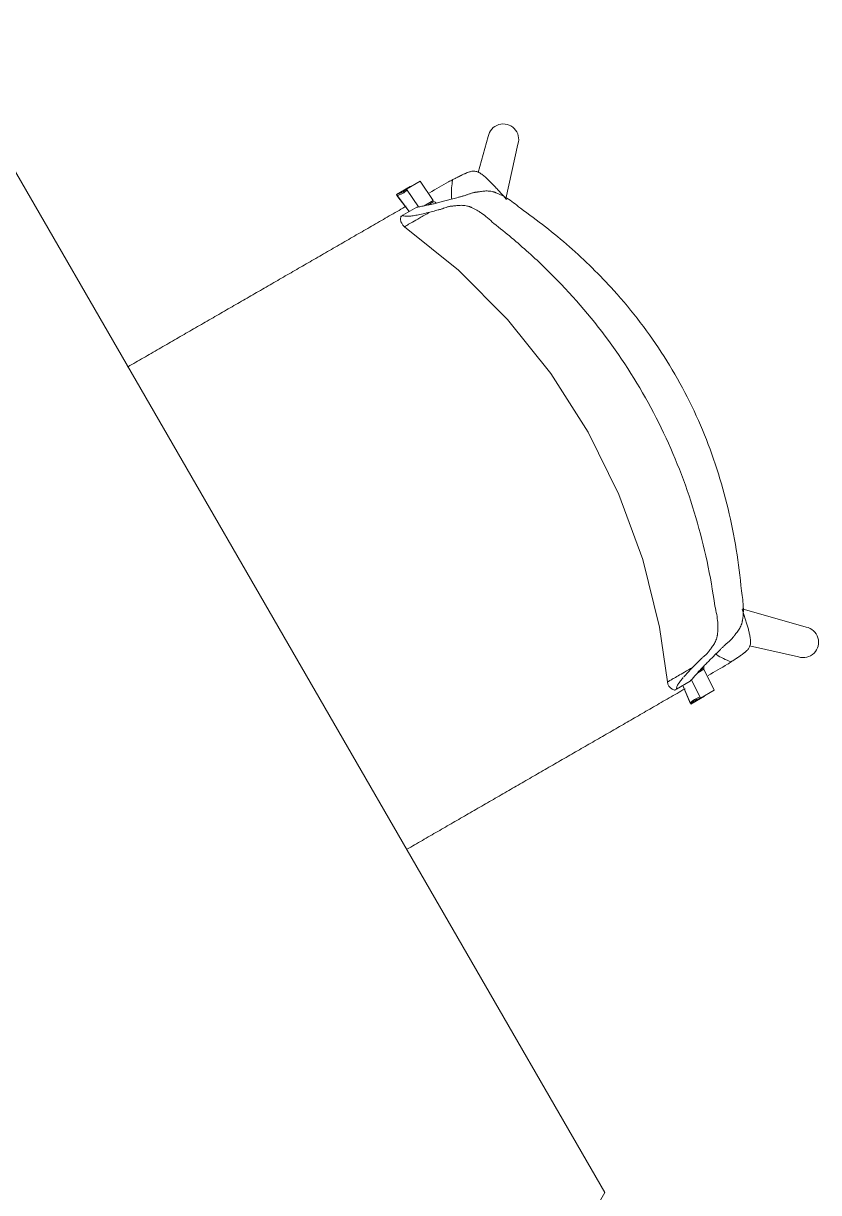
# Model space of a CAD drawing. Header units: millimetres. Extents: x 155927 to 326028, y -36033 to 97293.
# Drawn here: x 182795 to 183472, y 18002 to 18998 of the extents above; entities that cross this region are included whole.
import ezdxf

# ---------------------------------------------------------------- set-up
doc = ezdxf.new("R2010")
doc.units = ezdxf.units.MM
doc.header["$MEASUREMENT"] = 0
doc.layers.add('I-FURN', color=8, linetype='CONTINUOUS', lineweight=9)

msp = doc.modelspace()

# ---------------------------------------------------------------- linework, layer by layer
at = {"layer": 'I-FURN'}
for p, q in [((183290.34, 18002.03), (182715.29, 18997.94)), ((183190.99, 18901.56), (183182.32, 18871.01)), ((183205.95, 18848.63), (183216.31, 18895.15)), ((183121.44, 18856.83), (183132.99, 18863.5)), ((183132.99, 18863.5), (183144.12, 18846.94)), ((183124.41, 18858.92), (183112.86, 18852.25)), ((183131.7, 18841.57), (183121.44, 18856.83)), ((183131.6, 18841.55), (183121.89, 18855.99)), ((183112.86, 18852.25), (183123.81, 18837.64)), ((183113.31, 18851.42), (183123.69, 18837.57)), ((183144.12, 18846.94), (183136.47, 18842.52)), ((183144.57, 18846.1), (183139.46, 18843.15)), ((183116.34, 18831.28), (183116.5, 18833.42)), ((183130.1, 18841.27), (183118.29, 18834.46)), ((183116.73, 18829.04), (183116.34, 18831.28)), ((183117.31, 18827.64), (183116.73, 18829.04)), ((183118.34, 18826.06), (183117.31, 18827.64)), ((183119.69, 18824.74), (183118.34, 18826.06)), ((183119.69, 18824.74), (183165.69, 18787.63)), ((183165.69, 18787.63), (183207.4, 18745.75)), ((183207.4, 18745.75), (183244.36, 18699.6)), ((183244.36, 18699.6), (183276.11, 18649.72)), ((183276.11, 18649.72), (183302.29, 18596.7)), ((183302.29, 18596.7), (183322.59, 18541.16)), ((183322.59, 18541.16), (183336.76, 18483.76)), ((183461.6, 18483.69), (183407.11, 18499.18)), ((183336.76, 18483.76), (183343.58, 18436.97)), ((183413.37, 18467.7), (183455.18, 18458.37)), ((183369.4, 18444.88), (183374.52, 18447.83)), ((183371.45, 18447.16), (183374.06, 18448.67)), ((183374.52, 18447.83), (183383.29, 18429.91)), ((183343.58, 18436.97), (183344.05, 18435.14)), ((183344.05, 18435.14), (183344.89, 18433.45)), ((183363.09, 18437.71), (183351.29, 18430.89)), ((183371.74, 18423.25), (183364.09, 18438.87)), ((183344.89, 18433.45), (183345.82, 18432.25)), ((183345.82, 18432.25), (183347.56, 18430.79)), ((183347.56, 18430.79), (183349.5, 18429.86)), ((183356.61, 18433.97), (183363.04, 18418.94)), ((183356.69, 18434.01), (183363.49, 18418.1)), ((183383.29, 18429.91), (183371.74, 18423.25)), ((183363.49, 18418.1), (183375.03, 18424.77)), ((182715.36, 17006.09), (183290.34, 18002.03))]:
    msp.add_line(p, q, dxfattribs=at)
for centre, start, end in [((183203.86, 18899.2), 341.98964, 169.60587), ((183459.23, 18470.82), 251.96621, 79.58244)]:
    msp.add_arc(centre, 13.09, start, end, dxfattribs=at)
for centre, start_param, end_param in [((183109.29, 18869.24), 2.819103, 3.398599), ((183109.74, 18868.4), 2.819103, 3.398599), ((183120.83, 18875.9), 2.819103, 2.902745), ((183375.95, 18407.35), 6.026179, 6.605675), ((183376.4, 18406.52), 6.026179, 6.605675)]:
    msp.add_ellipse(centre, major_axis=(-8.7, 15.06), ratio=0.978487, start_param=start_param, end_param=end_param, dxfattribs=at)
for points in [[(183140.94, 18853.63), (183146.57, 18856.89), (183152.03, 18860.04), (183157.32, 18863.09)], [(183157.32, 18863.09), (183157.89, 18863.38), (183159.04, 18863.97), (183160.18, 18864.55), (183160.75, 18864.84)], [(183206.69, 18847.83), (183205.88, 18848.78), (183205.07, 18849.72), (183204.26, 18850.66)], [(183204.26, 18850.66), (183205.06, 18849.73), (183205.85, 18848.81), (183206.65, 18847.88)], [(183118.29, 18834.46), (183117.81, 18834.18), (183117.1, 18833.77), (183116.52, 18833.44), (183116.43, 18833.38), (183116.84, 18833.62), (183117.16, 18833.8)], [(183141.3, 18837.22), (183139.28, 18836.67), (183135.42, 18835.7), (183130.3, 18834.65), (183125.9, 18833.87), (183122.34, 18833.52), (183119.74, 18833.75), (183118.67, 18834.18), (183118.29, 18834.46)], [(183130.1, 18841.27), (183131.23, 18841.48), (183133.59, 18841.91), (183136.16, 18842.43), (183137.5, 18842.74)], [(183357.56, 18441.28), (183358.62, 18442.5), (183360.93, 18445.11), (183363.7, 18447.96), (183365.18, 18449.44)], [(183394.65, 18452.02), (183389.33, 18448.95), (183383.86, 18445.79), (183378.22, 18442.54)], [(183397.88, 18454.13), (183397.34, 18453.78), (183396.27, 18453.07), (183395.19, 18452.37), (183394.65, 18452.02)], [(183368.06, 18443.39), (183367.13, 18442.38), (183365.39, 18440.42), (183363.84, 18438.59), (183363.09, 18437.71)], [(183350.17, 18430.25), (183349.84, 18430.06), (183349.43, 18429.82), (183349.52, 18429.87), (183350.1, 18430.21), (183350.8, 18430.62), (183351.29, 18430.89)]]:
    msp.add_open_spline(points, degree=3, dxfattribs=at)
for points, knots in [([(183160.75, 18864.84), (183160.31, 18862.41), (183159.75, 18857.7), (183159.67, 18852.21), (183159.9, 18849.11), (183159.98, 18848.22)], [0, 0, 0, 0, 0.02777778, 0.05555556, 0.06696683, 0.06696683, 0.06696683, 0.06696683]), ([(183160.75, 18864.84), (183161.72, 18865.33), (183163.2, 18866.08), (183164.94, 18866.95), (183165.93, 18867.44), (183166.67, 18867.8), (183167.39, 18868.15), (183168.3, 18868.59), (183169.41, 18869.12), (183170.53, 18869.63), (183171.35, 18870), (183171.82, 18870.21), (183172.19, 18870.36), (183172.55, 18870.52), (183173.03, 18870.71), (183173.85, 18871.04), (183175, 18871.45), (183176.34, 18871.84), (183177.61, 18872.08), (183178.98, 18872.14), (183180.46, 18871.95), (183181.73, 18871.58), (183182.73, 18871.14), (183183.45, 18870.77), (183184.13, 18870.37), (183185.06, 18869.77), (183186.22, 18868.92), (183187.62, 18867.79), (183189.03, 18866.54), (183190.36, 18865.31), (183191.55, 18864.16), (183192.69, 18863.03), (183193.91, 18861.8), (183195.23, 18860.44), (183196.98, 18858.6), (183200.08, 18855.28), (183202.66, 18852.43), (183204.26, 18850.66)], [0, 0, 0, 0, 0.0625, 0.09375, 0.109375, 0.125, 0.140625, 0.15625, 0.1875, 0.21875, 0.234375, 0.242188, 0.25, 0.257812, 0.265625, 0.28125, 0.3125, 0.34375, 0.375, 0.40625, 0.4375, 0.46875, 0.484375, 0.5, 0.515625, 0.53125, 0.5625, 0.59375, 0.625, 0.65625, 0.6875, 0.71875, 0.75, 0.78125, 0.8125, 0.875, 1, 1, 1, 1]), ([(183137.5, 18842.74), (183139.47, 18843.09), (183142.79, 18843.79), (183147.87, 18845.05), (183151.97, 18846.12), (183156.21, 18847.25), (183160.69, 18848.46), (183164.74, 18849.55), (183168.08, 18850.47), (183170.22, 18851.05), (183171.9, 18851.56), (183173.51, 18852.14), (183175.12, 18852.75), (183176.81, 18853.31), (183178.15, 18853.7), (183179.34, 18853.96), (183180.23, 18854.11), (183180.76, 18854.19), (183181.16, 18854.24), (183181.57, 18854.29), (183182.12, 18854.36), (183183.09, 18854.5), (183184.5, 18854.72), (183186.27, 18854.97), (183188.11, 18855.15), (183190.06, 18855.21), (183192.12, 18855.1), (183193.93, 18854.8), (183195.26, 18854.47), (183196.03, 18854.24), (183196.62, 18854.05), (183197.22, 18853.84), (183198.02, 18853.54), (183199.45, 18852.97), (183201.55, 18852.02), (183204.15, 18850.67), (183207.74, 18848.57), (183212.44, 18845.39), (183216.4, 18842.22), (183218.43, 18840.48)], [0, 0, 0, 0, 0.142857, 0.214286, 0.285714, 0.357143, 0.428571, 0.5, 0.535714, 0.571429, 0.589286, 0.607143, 0.642857, 0.660714, 0.678571, 0.696429, 0.705357, 0.709821, 0.714286, 0.71875, 0.723214, 0.732143, 0.75, 0.767857, 0.785714, 0.803571, 0.821429, 0.839286, 0.848214, 0.852679, 0.857143, 0.861607, 0.866071, 0.875, 0.892857, 0.910714, 0.928571, 0.964286, 1, 1, 1, 1]), ([(183147.1, 18844.92), (183146.66, 18845.13), (183145.76, 18845.57), (183144.94, 18845.91), (183144.51, 18846.09)], [-0.5281276, -0.5281276, -0.5281276, -0.5281276, -0.3333333, -0.1189454, -0.1189454, -0.1189454, -0.1189454]), ([(182883.92, 18705.24), (182884.05, 18705.32), (182888.53, 18707.9), (182897.45, 18713.06), (182910.75, 18720.73), (182923.84, 18728.29), (182934.73, 18734.58), (182943.47, 18739.63), (182950.1, 18743.45), (182956.7, 18747.27), (182965.38, 18752.28), (182976.09, 18758.46), (182986.78, 18764.63), (182995.4, 18769.61), (183001.96, 18773.39), (183008.52, 18777.18), (183017.18, 18782.18), (183027.94, 18788.39), (183038.75, 18794.63), (183047.49, 18799.68), (183054.14, 18803.52), (183060.78, 18807.35), (183069.49, 18812.39), (183080.32, 18818.63), (183093.36, 18826.16), (183106.72, 18833.88), (183116.03, 18839.26), (183120.86, 18842.04), (183121.25, 18842.27)], [-0.751114, -0.751114, -0.751114, -0.751114, -0.75, -0.7142857, -0.6785714, -0.6428571, -0.6071429, -0.5892857, -0.5714286, -0.5535714, -0.5357143, -0.5, -0.4642857, -0.4464286, -0.4285714, -0.4107143, -0.3928571, -0.3571429, -0.3214286, -0.3035714, -0.2857143, -0.2678571, -0.25, -0.2142857, -0.1785714, -0.1428571, -0.1071429, -0.103964, -0.103964, -0.103964, -0.103964]), ([(183119.69, 18824.74), (183119.69, 18824.74), (183119.81, 18824.81), (183120.27, 18825.07), (183121.05, 18825.53), (183122.78, 18826.52), (183126.15, 18828.47), (183132.4, 18832.08), (183138.05, 18835.34), (183141.3, 18837.22)], [0.3374293, 0.3374293, 0.3374293, 0.3374293, 0.3888889, 0.4444444, 0.5138889, 0.5833333, 0.7222222, 0.8611111, 1, 1, 1, 1]), ([(183195.85, 18827.44), (183194, 18829.24), (183190.37, 18832.51), (183186.02, 18835.84), (183182.66, 18838.04), (183180.2, 18839.47), (183178.21, 18840.48), (183176.85, 18841.09), (183176.08, 18841.41), (183175.51, 18841.64), (183174.94, 18841.85), (183174.19, 18842.1), (183172.89, 18842.47), (183171.09, 18842.81), (183169.02, 18842.98), (183167.05, 18842.97), (183165.18, 18842.84), (183163.41, 18842.64), (183162.01, 18842.47), (183161.07, 18842.37), (183160.55, 18842.31), (183160.16, 18842.28), (183159.78, 18842.25), (183159.29, 18842.2), (183158.47, 18842.08), (183157.4, 18841.87), (183156.23, 18841.56), (183154.78, 18841.09), (183153.42, 18840.56), (183152, 18840.05), (183150.85, 18839.71), (183149.64, 18839.39), (183148.05, 18838.96), (183145.26, 18838.22), (183142.88, 18837.61), (183141.3, 18837.22)], [0, 0, 0, 0, 0.0625, 0.125, 0.15625, 0.1875, 0.21875, 0.234375, 0.242188, 0.25, 0.257812, 0.265625, 0.28125, 0.3125, 0.34375, 0.375, 0.40625, 0.4375, 0.46875, 0.484375, 0.492188, 0.5, 0.507812, 0.515625, 0.53125, 0.5625, 0.59375, 0.625, 0.6875, 0.71875, 0.75, 0.78125, 0.8125, 0.875, 1, 1, 1, 1]), ([(183218.43, 18840.48), (183232.94, 18830.3), (183260.76, 18808.43), (183302.89, 18767.03), (183342.52, 18715.4), (183375.26, 18652.37), (183393.35, 18596.07), (183402.6, 18549.77), (183405.53, 18526.38), (183406.57, 18514.61)], [-1, -1, -1, -1, -0.863636, -0.727273, -0.545455, -0.363636, -0.181818, -0.090909, 0, 0, 0, 0]), ([(183383.99, 18501.57), (183382.23, 18514.35), (183377.78, 18539.68), (183365.16, 18589.65), (183342.27, 18650), (183303.53, 18717.1), (183262.71, 18767.1), (183225.75, 18803.01), (183206.03, 18819.53), (183195.85, 18827.44)], [-1, -1, -1, -1, -0.9, -0.8, -0.6, -0.4, -0.2, -0.1, 0, 0, 0, 0]), ([(183406.57, 18514.61), (183407.07, 18511.98), (183407.83, 18506.96), (183408.24, 18501.3), (183408.26, 18497.15), (183408.13, 18494.21), (183407.9, 18491.92), (183407.68, 18490.4), (183407.54, 18489.56), (183407.42, 18488.93), (183407.29, 18488.33), (183407.11, 18487.54), (183406.73, 18486.23), (183406.07, 18484.51), (183405.15, 18482.67), (183404.12, 18481.02), (183403.04, 18479.51), (183401.94, 18478.11), (183401.04, 18476.99), (183400.44, 18476.22), (183400.1, 18475.79), (183399.86, 18475.45), (183399.61, 18475.13), (183399.28, 18474.71), (183398.71, 18474.01), (183397.88, 18473.11), (183396.88, 18472.14), (183395.54, 18470.96), (183394.21, 18469.88), (183392.91, 18468.77), (183391.94, 18467.87), (183390.99, 18466.93), (183389.74, 18465.7), (183387.58, 18463.57), (183384.62, 18460.61), (183381.33, 18457.34), (183378.23, 18454.23), (183375.25, 18451.22), (183372.53, 18448.39), (183370.11, 18445.76), (183368.71, 18444.15), (183368.06, 18443.39)], [0, 0, 0, 0, 0.035714, 0.071429, 0.089286, 0.107143, 0.125, 0.133929, 0.138393, 0.142857, 0.147321, 0.151786, 0.160714, 0.178571, 0.196429, 0.214286, 0.232143, 0.25, 0.267857, 0.276786, 0.28125, 0.285714, 0.290179, 0.294643, 0.303571, 0.321429, 0.339286, 0.357143, 0.392857, 0.410714, 0.428571, 0.446429, 0.464286, 0.5, 0.571429, 0.642857, 0.714286, 0.785714, 0.857143, 0.928571, 1, 1, 1, 1]), ([(183365.18, 18449.44), (183366.32, 18450.61), (183368.03, 18452.37), (183370.07, 18454.41), (183371.24, 18455.58), (183372.11, 18456.46), (183372.99, 18457.29), (183374.14, 18458.27), (183375.28, 18459.18), (183376.41, 18460.2), (183377.26, 18461.05), (183377.98, 18461.87), (183378.49, 18462.53), (183378.78, 18462.93), (183379, 18463.24), (183379.22, 18463.56), (183379.53, 18463.99), (183380.09, 18464.75), (183380.94, 18465.87), (183381.99, 18467.31), (183383.04, 18468.86), (183384.04, 18470.57), (183384.93, 18472.44), (183385.53, 18474.17), (183385.86, 18475.48), (183386.02, 18476.26), (183386.12, 18476.85), (183386.21, 18477.46), (183386.31, 18478.29), (183386.46, 18479.78), (183386.59, 18482), (183386.58, 18484.85), (183386.35, 18488.86), (183385.65, 18494.29), (183384.62, 18499.07), (183383.99, 18501.57)], [0, 0, 0, 0, 0.125, 0.1875, 0.21875, 0.25, 0.28125, 0.3125, 0.375, 0.40625, 0.4375, 0.46875, 0.484375, 0.492188, 0.5, 0.507812, 0.515625, 0.53125, 0.5625, 0.59375, 0.625, 0.65625, 0.6875, 0.71875, 0.734375, 0.742188, 0.75, 0.757812, 0.765625, 0.78125, 0.8125, 0.84375, 0.875, 0.9375, 1, 1, 1, 1]), ([(183407.35, 18498.89), (183408.09, 18496.62), (183409.26, 18492.96), (183410.59, 18488.62), (183411.3, 18486.18), (183411.82, 18484.36), (183412.28, 18482.69), (183412.69, 18481.13), (183413.09, 18479.53), (183413.5, 18477.76), (183413.87, 18475.92), (183414.15, 18474.14), (183414.31, 18472.71), (183414.36, 18471.61), (183414.36, 18470.81), (183414.33, 18470.01), (183414.2, 18468.92), (183413.89, 18467.63), (183413.32, 18466.26), (183412.58, 18465.11), (183411.73, 18464.12), (183410.73, 18463.16), (183409.8, 18462.37), (183409.1, 18461.82), (183408.69, 18461.5), (183408.38, 18461.26), (183408.06, 18461.03), (183407.64, 18460.72), (183406.92, 18460.19), (183405.91, 18459.48), (183404.9, 18458.79), (183404.07, 18458.22), (183403.4, 18457.77), (183402.72, 18457.31), (183401.8, 18456.7), (183400.17, 18455.63), (183398.78, 18454.71), (183397.88, 18454.13)], [0, 0, 0, 0, 0.125, 0.1875, 0.21875, 0.25, 0.28125, 0.3125, 0.34375, 0.375, 0.40625, 0.4375, 0.46875, 0.484375, 0.5, 0.515625, 0.53125, 0.5625, 0.59375, 0.625, 0.65625, 0.6875, 0.71875, 0.734375, 0.742188, 0.75, 0.757812, 0.765625, 0.78125, 0.8125, 0.84375, 0.859375, 0.875, 0.890625, 0.90625, 0.9375, 1, 1, 1, 1]), ([(183384.33, 18460.91), (183384.66, 18460.69), (183386.85, 18459.24), (183391.19, 18456.83), (183395.56, 18454.95), (183397.88, 18454.13)], [0.93933321, 0.93933321, 0.93933321, 0.93933321, 0.94444444, 0.97222222, 1, 1, 1, 1]), ([(183365.18, 18449.44), (183362.58, 18447.94), (183357.93, 18445.25), (183352.4, 18442.06), (183348.29, 18439.69), (183345.99, 18438.36), (183344.76, 18437.65), (183344.12, 18437.28), (183343.7, 18437.04), (183343.58, 18436.97), (183343.58, 18436.97)], [0, 0, 0, 0, 0.1111111, 0.2222222, 0.3333333, 0.4444444, 0.5, 0.5555556, 0.6111111, 0.6625707, 0.6625707, 0.6625707, 0.6625707]), ([(183374.48, 18447.81), (183374.55, 18448.25), (183374.64, 18449.16), (183374.73, 18450.12), (183374.76, 18450.6)], [-0.8741323, -0.8741323, -0.8741323, -0.8741323, -0.6666667, -0.4718724, -0.4718724, -0.4718724, -0.4718724]), ([(183351.29, 18430.89), (183351.24, 18431.36), (183351.4, 18432.51), (183352.5, 18434.87), (183354.48, 18437.63), (183356.22, 18439.72), (183357.1, 18440.75)], [0, 0, 0, 0, 0.1666667, 0.3333333, 0.5, 0.6422263, 0.6422263, 0.6422263, 0.6422263]), ([(183358.63, 18431.23), (183358.03, 18430.88), (183355.2, 18429.25), (183350.13, 18426.32), (183343.38, 18422.42), (183336.68, 18418.56), (183327.93, 18413.5), (183317.22, 18407.32), (183306.63, 18401.2), (183298.05, 18396.25), (183291.49, 18392.46), (183284.88, 18388.65), (183276.19, 18383.63), (183265.41, 18377.41), (183252.52, 18369.97), (183239.41, 18362.4), (183226.28, 18354.81), (183213.32, 18347.33), (183202.48, 18341.08), (183193.75, 18336.04), (183187.14, 18332.22), (183180.53, 18328.4), (183171.83, 18323.38), (183161.05, 18317.16), (183150.24, 18310.91), (183141.52, 18305.88), (183134.91, 18302.06), (183128.32, 18298.26), (183123.81, 18295.65), (183121.47, 18294.31), (183121.3, 18294.2)], [-0.8977274, -0.8977274, -0.8977274, -0.8977274, -0.8928571, -0.875, -0.8571429, -0.8392857, -0.8214286, -0.7857143, -0.75, -0.7321429, -0.7142857, -0.6964286, -0.6785714, -0.6428571, -0.6071429, -0.5714286, -0.5357143, -0.5, -0.4642857, -0.4464286, -0.4285714, -0.4107143, -0.3928571, -0.3571429, -0.3214286, -0.3035714, -0.2857143, -0.2678571, -0.25, -0.2485148, -0.2485148, -0.2485148, -0.2485148])]:
    msp.add_open_spline(points, degree=3, knots=knots, dxfattribs=at)

doc.saveas('drawing.dxf')
